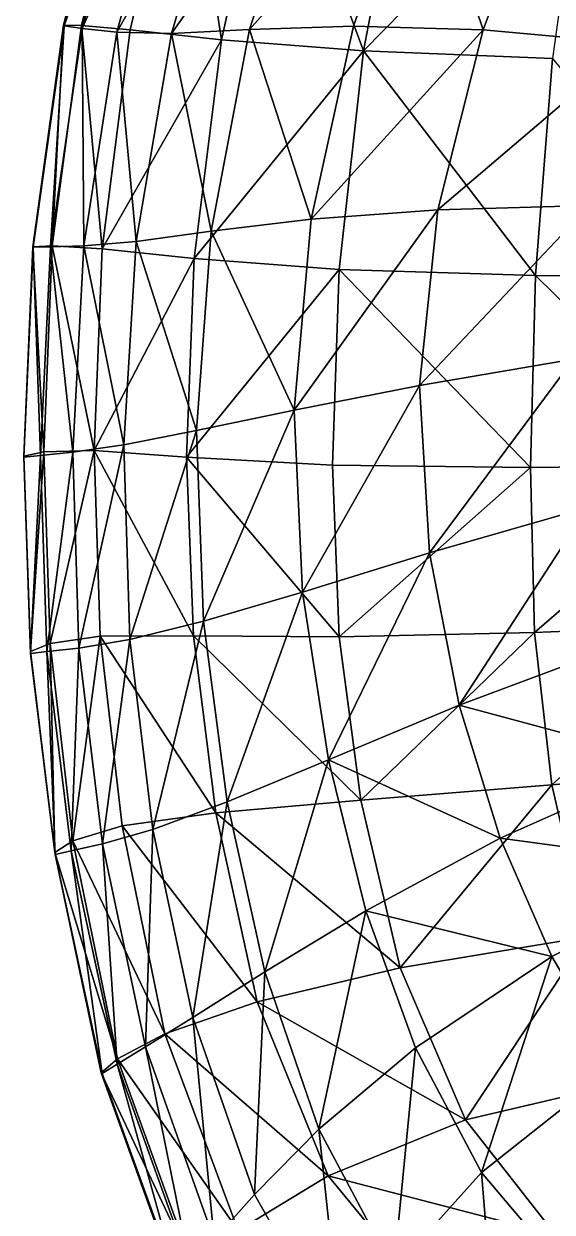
# Model space of a CAD drawing. Extents: x -25.2 to 25.3, y -25.7 to 25.2.
# Drawn here: x -25.17 to -16.82, y -16.34 to 2.43 of the extents above; entities that cross this region are included whole.
import ezdxf

# ---------------------------------------------------------------- set-up
doc = ezdxf.new("R2010")
doc.units = 0

msp = doc.modelspace()

# ---------------------------------------------------------------- linework, layer by layer
for points in [[(-24.54, 2.412, -58.743), (-23.631, 6, -58.702), (-23.364, 6.015, -60.721)], [(-24.54, 2.412, -58.743), (-23.364, 6.015, -60.721), (-24.253, 2.405, -60.768)], [(-24.253, 2.405, -60.768), (-23.364, 6.015, -60.721), (-22.626, 5.972, -62.642)], [(-23.61, 5.945, -56.672), (-23.631, 6, -58.702), (-24.54, 2.412, -58.743)], [(-23.61, 5.945, -56.672), (-24.54, 2.412, -58.743), (-24.525, 2.399, -56.698)], [(-23.327, 5.843, -54.615), (-23.61, 5.945, -56.672), (-24.525, 2.399, -56.698)], [(-23.327, 5.843, -54.615), (-24.525, 2.399, -56.698), (-24.245, 2.362, -54.633)], [(-24.253, 2.405, -60.768), (-22.626, 5.972, -62.642), (-23.485, 2.337, -62.677)], [(-24.245, 2.362, -54.633), (-22.762, 5.692, -52.523), (-23.327, 5.843, -54.615)], [(-22.626, 5.972, -62.642), (-22.044, 2.18, -64.343), (-23.485, 2.337, -62.677)], [(-22.626, 5.972, -62.642), (-21.225, 5.858, -64.339), (-22.044, 2.18, -64.343)], [(-21.225, 5.858, -64.339), (-19.799, 2.005, -65.611), (-22.044, 2.18, -64.343)], [(-21.225, 5.858, -64.339), (-19.087, 5.709, -65.632), (-19.799, 2.005, -65.611)], [(-24.245, 2.362, -54.633), (-23.697, 2.303, -52.552), (-22.762, 5.692, -52.523)], [(-23.697, 2.303, -52.552), (-21.87, 5.546, -50.551), (-22.762, 5.692, -52.523)], [(-19.799, 2.005, -65.611), (-19.087, 5.709, -65.632), (-16.303, 5.567, -66.394)], [(-23.697, 2.303, -52.552), (-22.833, 2.282, -50.576), (-21.87, 5.546, -50.551)], [(-20.601, 5.448, -48.862), (-21.87, 5.546, -50.551), (-22.833, 2.282, -50.576)], [(-20.601, 5.448, -48.862), (-22.833, 2.282, -50.576), (-21.598, 2.342, -48.84)], [(-18.927, 5.347, -47.51), (-20.601, 5.448, -48.862), (-21.598, 2.342, -48.84)], [(-19.799, 2.005, -65.611), (-16.303, 5.567, -66.394), (-16.812, 1.886, -66.375)], [(-18.927, 5.347, -47.51), (-21.598, 2.342, -48.84), (-19.96, 2.396, -47.413)], [(-17.911, 2.338, -46.329), (-18.927, 5.347, -47.51), (-19.96, 2.396, -47.413)], [(-17.911, 2.338, -46.329), (-16.85, 5.17, -46.506), (-18.927, 5.347, -47.51)], [(-15.538, 2.124, -45.557), (-16.85, 5.17, -46.506), (-17.911, 2.338, -46.329)], [(-15.538, 2.124, -45.557), (-14.498, 4.832, -45.791), (-16.85, 5.17, -46.506)], [(-25.016, -1.095, -56.717), (-24.54, 2.412, -58.743), (-25.022, -1.091, -58.774)], [(-24.54, 2.412, -58.743), (-24.714, -1.076, -60.806), (-25.022, -1.091, -58.774)], [(-25.016, -1.095, -56.717), (-24.525, 2.399, -56.698), (-24.54, 2.412, -58.743)], [(-24.745, -1.087, -54.65), (-24.525, 2.399, -56.698), (-25.016, -1.095, -56.717)], [(-24.745, -1.087, -54.65), (-24.245, 2.362, -54.633), (-24.525, 2.399, -56.698)], [(-24.245, 2.362, -54.633), (-24.745, -1.087, -54.65), (-24.217, -1.074, -52.583)], [(-24.54, 2.412, -58.743), (-24.253, 2.405, -60.768), (-24.714, -1.076, -60.806)], [(-24.253, 2.405, -60.768), (-23.928, -1.12, -62.705), (-24.714, -1.076, -60.806)], [(-24.253, 2.405, -60.768), (-23.485, 2.337, -62.677), (-23.928, -1.12, -62.705)], [(-24.245, 2.362, -54.633), (-24.217, -1.074, -52.583), (-23.697, 2.303, -52.552)], [(-23.697, 2.303, -52.552), (-24.217, -1.074, -52.583), (-23.388, -1.006, -50.61)], [(-23.928, -1.12, -62.705), (-23.485, 2.337, -62.677), (-22.044, 2.18, -64.343)], [(-23.697, 2.303, -52.552), (-23.388, -1.006, -50.61), (-22.833, 2.282, -50.576)], [(-22.206, -0.843, -48.837), (-22.833, 2.282, -50.576), (-23.388, -1.006, -50.61)], [(-22.206, -0.843, -48.837), (-21.598, 2.342, -48.84), (-22.833, 2.282, -50.576)], [(-20.627, -0.65, -47.349), (-21.598, 2.342, -48.84), (-22.206, -0.843, -48.837)], [(-20.627, -0.65, -47.349), (-19.96, 2.396, -47.413), (-21.598, 2.342, -48.84)], [(-17.911, 2.338, -46.329), (-19.96, 2.396, -47.413), (-20.627, -0.65, -47.349)], [(-17.911, 2.338, -46.329), (-20.627, -0.65, -47.349), (-18.624, -0.505, -46.205)], [(-15.538, 2.124, -45.557), (-17.911, 2.338, -46.329), (-18.624, -0.505, -46.205)], [(-23.928, -1.12, -62.705), (-22.044, 2.18, -64.343), (-22.474, -1.276, -64.341)], [(-22.474, -1.276, -64.341), (-22.044, 2.18, -64.343), (-19.799, 2.005, -65.611)], [(-15.538, 2.124, -45.557), (-18.624, -0.505, -46.205), (-16.23, -0.435, -45.393)], [(-22.474, -1.276, -64.341), (-19.799, 2.005, -65.611), (-20.182, -1.45, -65.584)], [(-19.799, 2.005, -65.611), (-17.081, -1.54, -66.351), (-20.182, -1.45, -65.584)], [(-19.799, 2.005, -65.611), (-16.812, 1.886, -66.375), (-17.081, -1.54, -66.351)], [(-16.812, 1.886, -66.375), (-13.989, -1.56, -66.738), (-17.081, -1.54, -66.351)], [(-18.624, -0.505, -46.205), (-20.627, -0.65, -47.349), (-20.892, -3.668, -47.276)], [(-18.624, -0.505, -46.205), (-20.892, -3.668, -47.276), (-18.916, -3.278, -46.088)], [(-16.23, -0.435, -45.393), (-18.624, -0.505, -46.205), (-18.916, -3.278, -46.088)], [(-16.23, -0.435, -45.393), (-18.916, -3.278, -46.088), (-16.484, -2.863, -45.254)], [(-20.892, -3.668, -47.276), (-20.627, -0.65, -47.349), (-22.206, -0.843, -48.837)], [(-22.435, -3.992, -48.823), (-22.206, -0.843, -48.837), (-23.388, -1.006, -50.61)], [(-20.892, -3.668, -47.276), (-22.206, -0.843, -48.837), (-22.435, -3.992, -48.823)], [(-25.165, -4.41, -56.735), (-25.016, -1.095, -56.717), (-25.022, -1.091, -58.774)], [(-25.165, -4.41, -56.735), (-25.022, -1.091, -58.774), (-25.164, -4.394, -58.801)], [(-24.903, -4.384, -54.666), (-25.016, -1.095, -56.717), (-25.165, -4.41, -56.735)], [(-25.022, -1.091, -58.774), (-24.848, -4.328, -60.835), (-25.164, -4.394, -58.801)], [(-25.022, -1.091, -58.774), (-24.714, -1.076, -60.806), (-24.848, -4.328, -60.835)], [(-24.903, -4.384, -54.666), (-24.745, -1.087, -54.65), (-25.016, -1.095, -56.717)], [(-24.745, -1.087, -54.65), (-24.903, -4.384, -54.666), (-24.39, -4.334, -52.613)], [(-24.714, -1.076, -60.806), (-24.053, -4.309, -62.726), (-24.848, -4.328, -60.835)], [(-24.745, -1.087, -54.65), (-24.39, -4.334, -52.613), (-24.217, -1.074, -52.583)], [(-24.714, -1.076, -60.806), (-23.928, -1.12, -62.705), (-24.053, -4.309, -62.726)], [(-24.217, -1.074, -52.583), (-24.39, -4.334, -52.613), (-23.585, -4.218, -50.638)], [(-24.217, -1.074, -52.583), (-23.585, -4.218, -50.638), (-23.388, -1.006, -50.61)], [(-24.053, -4.309, -62.726), (-23.928, -1.12, -62.705), (-22.474, -1.276, -64.341)], [(-22.435, -3.992, -48.823), (-23.388, -1.006, -50.61), (-23.585, -4.218, -50.638)], [(-24.053, -4.309, -62.726), (-22.474, -1.276, -64.341), (-22.593, -4.414, -64.344)], [(-22.593, -4.414, -64.344), (-22.474, -1.276, -64.341), (-20.182, -1.45, -65.584)], [(-22.593, -4.414, -64.344), (-20.182, -1.45, -65.584), (-20.289, -4.54, -65.573)], [(-20.182, -1.45, -65.584), (-17.163, -4.573, -66.339), (-20.289, -4.54, -65.573)], [(-20.182, -1.45, -65.584), (-17.081, -1.54, -66.351), (-17.163, -4.573, -66.339)], [(-17.081, -1.54, -66.351), (-14.035, -4.536, -66.733), (-17.163, -4.573, -66.339)], [(-17.081, -1.54, -66.351), (-13.989, -1.56, -66.738), (-14.035, -4.536, -66.733)], [(-16.484, -2.863, -45.254), (-18.916, -3.278, -46.088), (-18.758, -5.922, -45.934)], [(-16.484, -2.863, -45.254), (-18.758, -5.922, -45.934), (-16.26, -5.207, -45.093)], [(-18.916, -3.278, -46.088), (-20.892, -3.668, -47.276), (-20.764, -6.542, -47.16)], [(-18.916, -3.278, -46.088), (-20.764, -6.542, -47.16), (-18.758, -5.922, -45.934)], [(-22.328, -7.003, -48.779), (-20.892, -3.668, -47.276), (-22.435, -3.992, -48.823)], [(-22.328, -7.003, -48.779), (-20.764, -6.542, -47.16), (-20.892, -3.668, -47.276)], [(-23.491, -7.294, -50.655), (-22.435, -3.992, -48.823), (-23.585, -4.218, -50.638)], [(-23.491, -7.294, -50.655), (-22.328, -7.003, -48.779), (-22.435, -3.992, -48.823)], [(-24.75, -7.355, -60.854), (-24.848, -4.328, -60.835), (-24.053, -4.309, -62.726)], [(-24.75, -7.355, -60.854), (-24.053, -4.309, -62.726), (-23.956, -7.241, -62.733)], [(-23.585, -4.218, -50.638), (-24.39, -4.334, -52.613), (-24.294, -7.431, -52.64)], [(-23.585, -4.218, -50.638), (-24.294, -7.431, -52.64), (-23.491, -7.294, -50.655)], [(-24.053, -4.309, -62.726), (-22.593, -4.414, -64.344), (-22.483, -7.235, -64.352)], [(-24.053, -4.309, -62.726), (-22.483, -7.235, -64.352), (-23.956, -7.241, -62.733)], [(-24.903, -4.384, -54.666), (-25.165, -4.41, -56.735), (-25.057, -7.514, -56.757)], [(-25.165, -4.41, -56.735), (-25.164, -4.394, -58.801), (-25.06, -7.481, -58.829)], [(-25.165, -4.41, -56.735), (-25.06, -7.481, -58.829), (-25.057, -7.514, -56.757)], [(-25.06, -7.481, -58.829), (-25.164, -4.394, -58.801), (-24.848, -4.328, -60.835)], [(-25.06, -7.481, -58.829), (-24.848, -4.328, -60.835), (-24.75, -7.355, -60.854)], [(-24.903, -4.384, -54.666), (-25.057, -7.514, -56.757), (-24.799, -7.484, -54.684)], [(-24.39, -4.334, -52.613), (-24.903, -4.384, -54.666), (-24.799, -7.484, -54.684)], [(-24.39, -4.334, -52.613), (-24.799, -7.484, -54.684), (-24.294, -7.431, -52.64)], [(-22.593, -4.414, -64.344), (-20.289, -4.54, -65.573), (-20.182, -7.249, -65.585)], [(-22.593, -4.414, -64.344), (-20.182, -7.249, -65.585), (-22.483, -7.235, -64.352)], [(-20.182, -7.249, -65.585), (-20.289, -4.54, -65.573), (-17.163, -4.573, -66.339)], [(-20.182, -7.249, -65.585), (-17.163, -4.573, -66.339), (-17.098, -7.182, -66.346)], [(-17.098, -7.182, -66.346), (-17.163, -4.573, -66.339), (-14.035, -4.536, -66.733)], [(-17.098, -7.182, -66.346), (-14.035, -4.536, -66.733), (-14.005, -7.054, -66.732)], [(-16.26, -5.207, -45.093), (-18.758, -5.922, -45.934), (-18.287, -8.332, -45.773)], [(-16.26, -5.207, -45.093), (-18.287, -8.332, -45.773), (-15.693, -7.362, -44.933)], [(-18.758, -5.922, -45.934), (-20.764, -6.542, -47.16), (-20.352, -9.194, -47.03)], [(-18.758, -5.922, -45.934), (-20.352, -9.194, -47.03), (-18.287, -8.332, -45.773)], [(-21.952, -9.855, -48.716), (-20.764, -6.542, -47.16), (-22.328, -7.003, -48.779)], [(-21.952, -9.855, -48.716), (-20.352, -9.194, -47.03), (-20.764, -6.542, -47.16)], [(-23.129, -10.293, -50.653), (-22.328, -7.003, -48.779), (-23.491, -7.294, -50.655)], [(-23.129, -10.293, -50.653), (-21.952, -9.855, -48.716), (-22.328, -7.003, -48.779)], [(-16.826, -9.59, -66.355), (-17.098, -7.182, -66.346), (-14.005, -7.054, -66.732)], [(-16.826, -9.59, -66.355), (-14.005, -7.054, -66.732), (-13.806, -9.326, -66.722)], [(-24.39, -10.475, -60.866), (-24.75, -7.355, -60.854), (-23.956, -7.241, -62.733)], [(-24.39, -10.475, -60.866), (-23.956, -7.241, -62.733), (-23.61, -10.237, -62.734)], [(-23.491, -7.294, -50.655), (-24.294, -7.431, -52.64), (-23.924, -10.522, -52.656)], [(-23.956, -7.241, -62.733), (-22.483, -7.235, -64.352), (-22.131, -10.032, -64.363)], [(-23.956, -7.241, -62.733), (-22.131, -10.032, -64.363), (-23.61, -10.237, -62.734)], [(-23.491, -7.294, -50.655), (-23.924, -10.522, -52.656), (-23.129, -10.293, -50.653)], [(-22.483, -7.235, -64.352), (-20.182, -7.249, -65.585), (-19.844, -9.83, -65.606)], [(-22.483, -7.235, -64.352), (-19.844, -9.83, -65.606), (-22.131, -10.032, -64.363)], [(-19.844, -9.83, -65.606), (-20.182, -7.249, -65.585), (-17.098, -7.182, -66.346)], [(-19.844, -9.83, -65.606), (-17.098, -7.182, -66.346), (-16.826, -9.59, -66.355)], [(-24.677, -10.655, -58.855), (-25.06, -7.481, -58.829), (-24.75, -7.355, -60.854)], [(-25.057, -7.514, -56.757), (-25.06, -7.481, -58.829), (-24.677, -10.655, -58.855)], [(-24.799, -7.484, -54.684), (-25.057, -7.514, -56.757), (-24.667, -10.691, -56.779)], [(-24.294, -7.431, -52.64), (-24.799, -7.484, -54.684), (-24.414, -10.63, -54.697)], [(-24.799, -7.484, -54.684), (-24.667, -10.691, -56.779), (-24.414, -10.63, -54.697)], [(-24.677, -10.655, -58.855), (-24.75, -7.355, -60.854), (-24.39, -10.475, -60.866)], [(-24.294, -7.431, -52.64), (-24.414, -10.63, -54.697), (-23.924, -10.522, -52.656)], [(-14.938, -9.23, -44.807), (-15.693, -7.362, -44.933), (-18.287, -8.332, -45.773)], [(-25.057, -7.514, -56.757), (-24.677, -10.655, -58.855), (-24.667, -10.691, -56.779)], [(-17.642, -10.432, -45.648), (-18.287, -8.332, -45.773), (-20.352, -9.194, -47.03)], [(-14.938, -9.23, -44.807), (-18.287, -8.332, -45.773), (-17.642, -10.432, -45.648)], [(-20.352, -9.194, -47.03), (-21.952, -9.855, -48.716), (-21.359, -12.54, -48.656)], [(-20.352, -9.194, -47.03), (-21.359, -12.54, -48.656), (-19.762, -11.579, -46.926)], [(-17.642, -10.432, -45.648), (-20.352, -9.194, -47.03), (-19.762, -11.579, -46.926)], [(-14.05, -10.915, -44.726), (-14.938, -9.23, -44.807), (-17.642, -10.432, -45.648)], [(-13.806, -9.326, -66.722), (-16.273, -11.991, -66.35), (-16.826, -9.59, -66.355)], [(-16.826, -9.59, -66.355), (-19.223, -12.478, -65.625), (-19.844, -9.83, -65.606)], [(-16.826, -9.59, -66.355), (-16.273, -11.991, -66.35), (-19.223, -12.478, -65.625)], [(-21.952, -9.855, -48.716), (-23.129, -10.293, -50.653), (-22.495, -13.261, -50.635)], [(-21.952, -9.855, -48.716), (-22.495, -13.261, -50.635), (-21.359, -12.54, -48.656)], [(-22.131, -10.032, -64.363), (-19.844, -9.83, -65.606), (-19.223, -12.478, -65.625)], [(-23.61, -10.237, -62.734), (-22.131, -10.032, -64.363), (-21.478, -13.014, -64.379)], [(-22.131, -10.032, -64.363), (-19.223, -12.478, -65.625), (-21.478, -13.014, -64.379)], [(-22.938, -13.523, -62.741), (-24.39, -10.475, -60.866), (-23.61, -10.237, -62.734)], [(-23.129, -10.293, -50.653), (-23.924, -10.522, -52.656), (-23.241, -13.725, -52.655)], [(-23.61, -10.237, -62.734), (-21.478, -13.014, -64.379), (-22.938, -13.523, -62.741)], [(-23.129, -10.293, -50.653), (-23.241, -13.725, -52.655), (-22.495, -13.261, -50.635)], [(-23.687, -13.916, -60.879), (-24.677, -10.655, -58.855), (-24.39, -10.475, -60.866)], [(-22.938, -13.523, -62.741), (-23.687, -13.916, -60.879), (-24.39, -10.475, -60.866)], [(-16.827, -12.302, -45.567), (-17.642, -10.432, -45.648), (-19.762, -11.579, -46.926)], [(-14.05, -10.915, -44.726), (-17.642, -10.432, -45.648), (-16.827, -12.302, -45.567)], [(-24.667, -10.691, -56.779), (-24.677, -10.655, -58.855), (-23.945, -14.136, -58.877)], [(-23.687, -13.916, -60.879), (-23.945, -14.136, -58.877), (-24.677, -10.655, -58.855)], [(-24.414, -10.63, -54.697), (-24.667, -10.691, -56.779), (-23.926, -14.149, -56.795)], [(-24.667, -10.691, -56.779), (-23.945, -14.136, -58.877), (-23.926, -14.149, -56.795)], [(-23.924, -10.522, -52.656), (-24.414, -10.63, -54.697), (-23.691, -14, -54.704)], [(-24.414, -10.63, -54.697), (-23.926, -14.149, -56.795), (-23.691, -14, -54.704)], [(-23.924, -10.522, -52.656), (-23.691, -14, -54.704), (-23.241, -13.725, -52.655)], [(-15.807, -14.029, -45.536), (-14.05, -10.915, -44.726), (-16.827, -12.302, -45.567)], [(-19.762, -11.579, -46.926), (-21.359, -12.54, -48.656), (-20.507, -15.027, -48.623)], [(-19.762, -11.579, -46.926), (-20.507, -15.027, -48.623), (-18.979, -13.74, -46.864)], [(-16.827, -12.302, -45.567), (-19.762, -11.579, -46.926), (-18.979, -13.74, -46.864)], [(-16.273, -11.991, -66.35), (-18.188, -14.879, -65.637), (-19.223, -12.478, -65.625)], [(-16.273, -11.991, -66.35), (-15.402, -14.225, -66.312), (-18.188, -14.879, -65.637)], [(-17.935, -15.714, -46.855), (-16.827, -12.302, -45.567), (-18.979, -13.74, -46.864)], [(-17.935, -15.714, -46.855), (-15.807, -14.029, -45.536), (-16.827, -12.302, -45.567)], [(-21.359, -12.54, -48.656), (-22.495, -13.261, -50.635), (-21.523, -16.058, -50.627)], [(-21.359, -12.54, -48.656), (-21.523, -16.058, -50.627), (-20.507, -15.027, -48.623)], [(-21.478, -13.014, -64.379), (-19.223, -12.478, -65.625), (-18.188, -14.879, -65.637)], [(-22.938, -13.523, -62.741), (-21.478, -13.014, -64.379), (-20.357, -15.764, -64.409)], [(-21.478, -13.014, -64.379), (-18.188, -14.879, -65.637), (-20.357, -15.764, -64.409)], [(-22.495, -13.261, -50.635), (-23.241, -13.725, -52.655), (-22.16, -16.777, -52.658)], [(-22.495, -13.261, -50.635), (-22.16, -16.777, -52.658), (-21.523, -16.058, -50.627)], [(-21.778, -16.628, -62.769), (-23.687, -13.916, -60.879), (-22.938, -13.523, -62.741)], [(-22.938, -13.523, -62.741), (-20.357, -15.764, -64.409), (-21.778, -16.628, -62.769)], [(-23.241, -13.725, -52.655), (-23.691, -14, -54.704), (-22.531, -17.232, -54.711)], [(-23.241, -13.725, -52.655), (-22.531, -17.232, -54.711), (-22.16, -16.777, -52.658)], [(-19.32, -17.257, -48.641), (-18.979, -13.74, -46.864), (-20.507, -15.027, -48.623)], [(-19.32, -17.257, -48.641), (-17.935, -15.714, -46.855), (-18.979, -13.74, -46.864)], [(-22.496, -17.209, -60.908), (-23.945, -14.136, -58.877), (-23.687, -13.916, -60.879)], [(-23.691, -14, -54.704), (-23.926, -14.149, -56.795), (-22.724, -17.474, -56.813)], [(-23.691, -14, -54.704), (-22.724, -17.474, -56.813), (-22.531, -17.232, -54.711)], [(-21.778, -16.628, -62.769), (-22.496, -17.209, -60.908), (-23.687, -13.916, -60.879)], [(-16.491, -17.418, -46.927), (-15.807, -14.029, -45.536), (-17.935, -15.714, -46.855)], [(-23.926, -14.149, -56.795), (-23.945, -14.136, -58.877), (-22.735, -17.479, -58.904)], [(-22.496, -17.209, -60.908), (-22.735, -17.479, -58.904), (-23.945, -14.136, -58.877)], [(-23.926, -14.149, -56.795), (-22.735, -17.479, -58.904), (-22.724, -17.474, -56.813)], [(-16.764, -16.701, -65.601), (-18.188, -14.879, -65.637), (-15.402, -14.225, -66.312)], [(-20.357, -15.764, -64.409), (-18.188, -14.879, -65.637), (-16.764, -16.701, -65.601)], [(-20.134, -18.499, -50.662), (-20.507, -15.027, -48.623), (-21.523, -16.058, -50.627)], [(-20.134, -18.499, -50.662), (-19.32, -17.257, -48.641), (-20.507, -15.027, -48.623)], [(-21.778, -16.628, -62.769), (-20.357, -15.764, -64.409), (-18.675, -17.812, -64.453)], [(-20.357, -15.764, -64.409), (-16.764, -16.701, -65.601), (-18.675, -17.812, -64.453)], [(-17.664, -19.09, -48.735), (-17.935, -15.714, -46.855), (-19.32, -17.257, -48.641)], [(-17.664, -19.09, -48.735), (-16.491, -17.418, -46.927), (-17.935, -15.714, -46.855)], [(-22.16, -16.777, -52.658), (-20.134, -18.499, -50.662), (-21.523, -16.058, -50.627)]]:
    msp.add_3dface(points)

doc.saveas('drawing.dxf')
